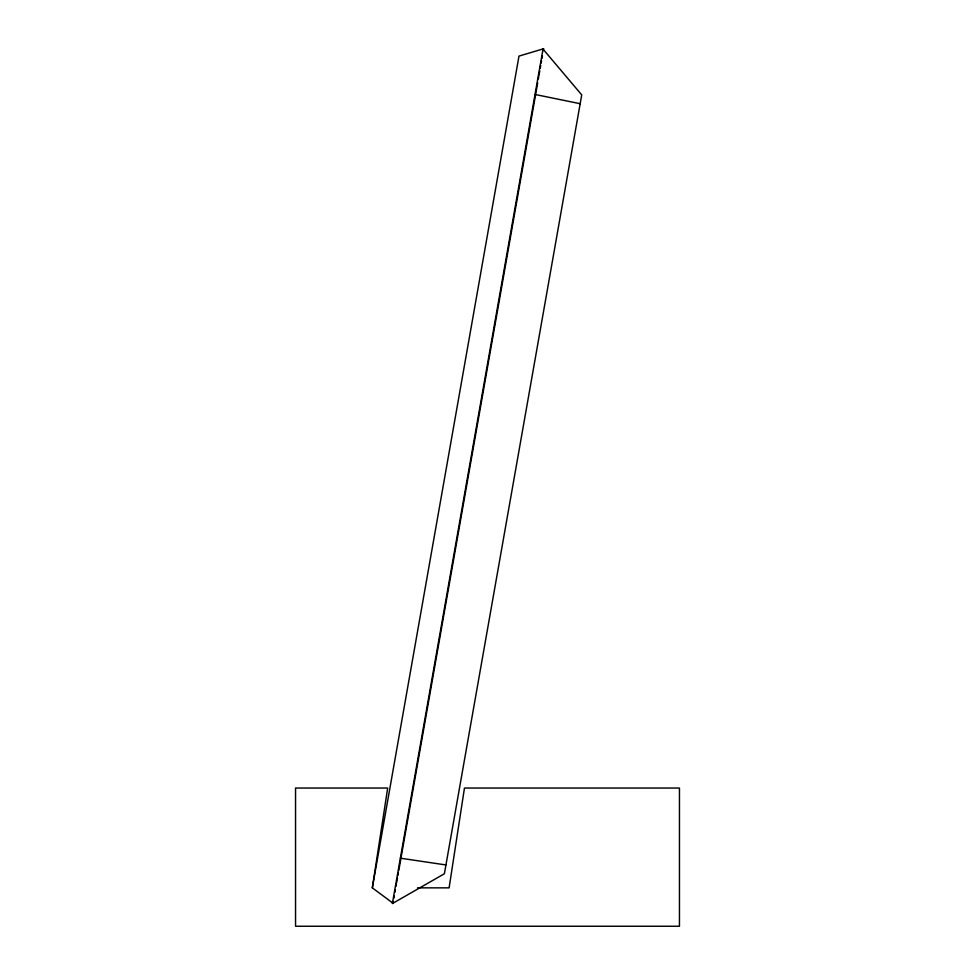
<?xml version="1.0" encoding="UTF-8"?>
<svg xmlns="http://www.w3.org/2000/svg" width="975" height="975" viewBox="0 0 975 975"><rect width="100%" height="100%" fill="white"/><g stroke="black" fill="none" stroke-linecap="round" stroke-linejoin="round"><path stroke-width="1.46" d="M393.327 901.4L393.01 903.203L372.328 887.859L387.684 788.044L295.547 788.044L295.547 926.25L679.453 926.25L679.453 788.044L464.466 788.044L449.109 887.859L417.495 887.859M372.328 887.859L518.992 56.087L543.672 48.75L543.355 50.554M393.9 898.146L394.266 896.11M394.936 892.259L395.338 889.98M395.972 886.397L396.435 883.789M396.667 882.497L397.422 878.17M397.898 875.489L398.336 873.015M398.775 870.529L537.688 82.741M538.346 78.938L538.785 76.452M539.004 75.221L539.772 70.895M540.247 68.153L540.711 65.557M541.137 63.107L541.539 60.828M541.978 58.403L542.429 55.843M400.359 858.183L445.941 864.947M535.019 94.465L580.174 103.703M543.026 49.103L392.364 903.557L444.393 873.746L581.722 94.904L543.026 49.103"/></g></svg>
